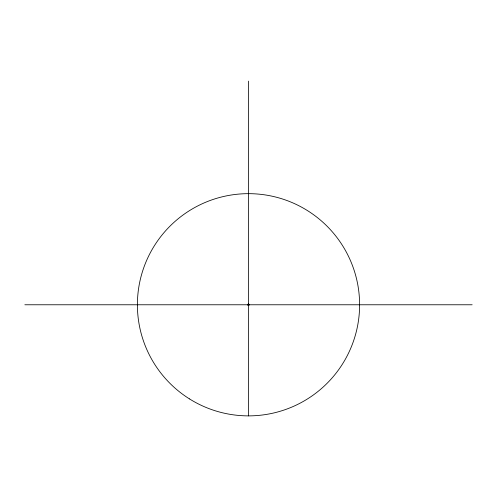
<?xml version="1.0" encoding="UTF-8"?>
<svg xmlns="http://www.w3.org/2000/svg" width="497" height="497" viewBox="0 0 497 497"><rect width="100%" height="100%" fill="white"/><g stroke="black" fill="none" stroke-linecap="round" stroke-linejoin="round"><path stroke-width="0.75" d="M24.85 304.773L472.15 304.773M248.5 81.123L248.5 304.052M248.5 305.487L248.5 415.877M189.469 398.898A111.111 111.111 0 0 0 359.536 308.83A111.111 111.111 0 0 0 196.495 206.584A111.111 111.111 0 0 0 189.469 398.898M248.121 305.375A0.714 0.714 0 0 0 249.214 304.798A0.714 0.714 0 0 0 248.165 304.139A0.714 0.714 0 0 0 248.121 305.375"/></g></svg>
